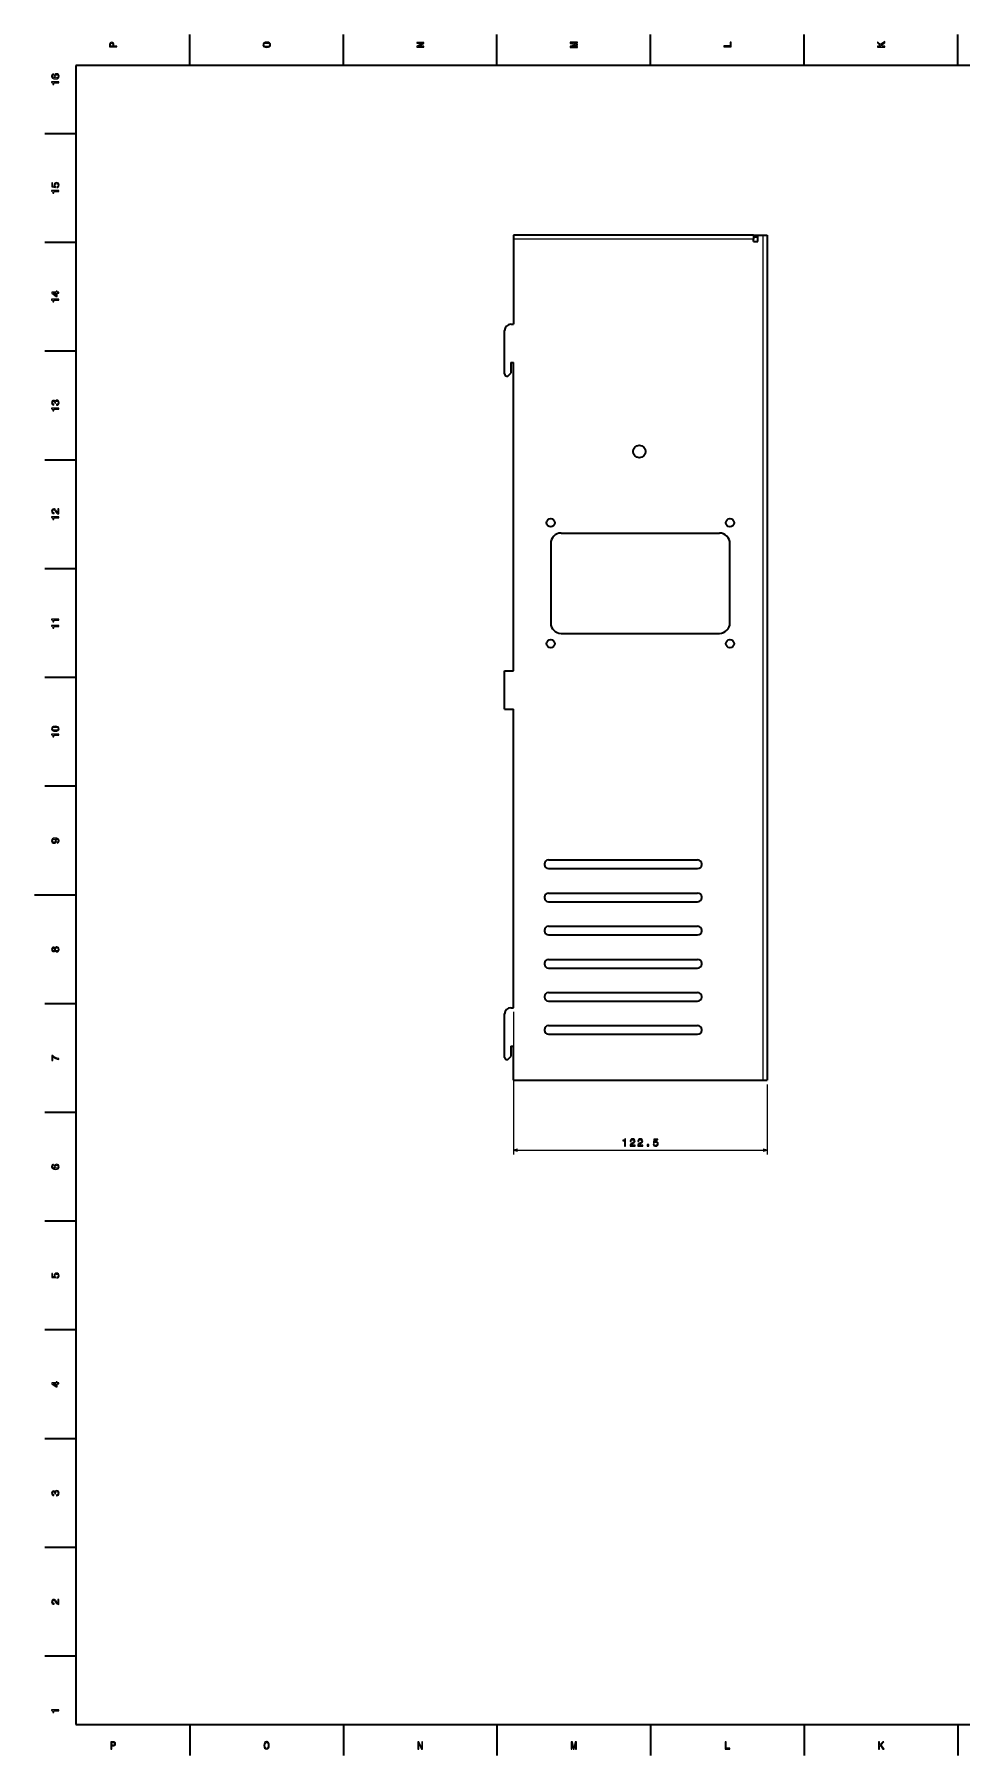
# Model space of a CAD drawing. Extents: x 0 to 1189, y 0 to 841.
# Drawn here: x 0 to 448, y 5 to 836 of the extents above; entities that cross this region are included whole.
import ezdxf

# ---------------------------------------------------------------- set-up
doc = ezdxf.new("R2010")
doc.units = 0

msp = doc.modelspace()

# ---------------------------------------------------------------- linework, layer by layer
at = {"color": 7, "lineweight": 35, "ltscale": 0.375}
for p, q in [((75.099998, 821), (75.099998, 836)), ((149.300003, 821), (149.300003, 836)), ((223.5, 821), (223.5, 836)), ((297.700012, 821), (297.700012, 836)), ((371.899994, 821), (371.899994, 836)), ((446.100006, 821), (446.100006, 836)), ((20, 788), (5, 788)), ((20, 735.5), (5, 735.5)), ((20, 683), (5, 683)), ((20, 630.5), (5, 630.5)), ((20, 578), (5, 578)), ((20, 525.5), (5, 525.5)), ((20, 473), (5, 473)), ((20, 368), (5, 368)), ((20, 315.5), (5, 315.5)), ((20, 263), (5, 263)), ((20, 210.5), (5, 210.5)), ((20, 158), (5, 158)), ((20, 105.5), (5, 105.5)), ((20, 53), (5, 53)), ((75.099998, 20), (75.099998, 5)), ((149.300003, 20), (149.300003, 5)), ((223.5, 20), (223.5, 5)), ((297.700012, 20), (297.700012, 5)), ((371.899994, 20), (371.899994, 5)), ((446.100006, 20), (446.100006, 5))]:
    msp.add_line(p, q, dxfattribs=at)
at = {"color": 7, "lineweight": 35}
for p, q in [((1169, 821), (20, 821)), ((20, 821), (20, 20)), ((347.511932, 739.074829), (231.511932, 739.074829)), ((231.511932, 737.074829), (231.511932, 696.074829)), ((354.011932, 739.074829), (354.011932, 331.074799)), ((227.211929, 672.074829), (227.211929, 693.074829)), ((231.511932, 586.074829), (231.511932, 677.574829)), ((249.461929, 590.224792), (249.461929, 551.824829)), ((254.461929, 595.224792), (331.061951, 595.224792)), ((336.061951, 551.824829), (336.061951, 590.224792)), ((231.511932, 528.687317), (231.511932, 567.574829)), ((254.461929, 546.824829), (331.061951, 546.824829)), ((231.511932, 476.074799), (231.511932, 510.187317)), ((231.511932, 366.074799), (231.511932, 457.574799)), ((248.450104, 437.427673), (320.450134, 437.427673)), ((248.450134, 433.242676), (320.450134, 433.242676)), ((20, 420.5), (0, 420.5)), ((248.450104, 421.427673), (320.450134, 421.427673)), ((248.450134, 417.242676), (320.450134, 417.242676)), ((248.450104, 405.427673), (320.450134, 405.427673)), ((248.450134, 401.242676), (320.450134, 401.242676)), ((248.450104, 389.427673), (320.450134, 389.427673)), ((248.450134, 385.242676), (320.450134, 385.242676)), ((248.450104, 373.427673), (320.450134, 373.427673)), ((248.450134, 369.242676), (320.450134, 369.242676)), ((227.211929, 342.074799), (227.211929, 363.074799)), ((248.450104, 357.427673), (320.450134, 357.427673)), ((248.450134, 353.242676), (320.450134, 353.242676)), ((231.511932, 331.074799), (352.011932, 331.074799)), ((20, 20), (1169, 20))]:
    msp.add_line(p, q, dxfattribs=at)
at = {"color": 7, "lineweight": 35, "ltscale": 0.05}
for p, q in [((231.511932, 739.074829), (231.511932, 737.074829)), ((347.511932, 739.074829), (347.511932, 737.074829)), ((347.511932, 736.074829), (349.511932, 736.074829)), ((352.011932, 739.074829), (354.011932, 739.074829)), ((228.797729, 341.074799), (230.211929, 342.489014)), ((352.011932, 331.074799), (354.011932, 331.074799))]:
    msp.add_line(p, q, dxfattribs=at)
at = {"color": 7, "lineweight": 13}
for p, q in [((347.511932, 737.074829), (231.511932, 737.074829)), ((352.011932, 739.074829), (352.011932, 331.074799)), ((231.511932, 364.074799), (231.511932, 295.256683)), ((354.011932, 329.074799), (354.011932, 295.256683)), ((231.511932, 297.256683), (354.011932, 297.256683))]:
    msp.add_line(p, q, dxfattribs=at)
at = {"color": 7, "lineweight": 35, "ltscale": 0.049999}
for p, q in [((347.511932, 739.074829), (349.511902, 739.074829)), ((349.511902, 738.074829), (347.511932, 738.074829)), ((228.797729, 671.074829), (230.211929, 672.489014))]:
    msp.add_line(p, q, dxfattribs=at)
at = {"color": 7, "lineweight": 35, "ltscale": 0.025}
msp.add_line((347.511932, 736.074829), (347.511932, 737.074829), dxfattribs=at)
at = {"color": 7, "lineweight": 35, "ltscale": 0.0625}
msp.add_line((349.511932, 739.074829), (352.011932, 739.074829), dxfattribs=at)
at = {"color": 7, "lineweight": 35, "ltscale": 0.075}
msp.add_line((349.511932, 736.074829), (349.511932, 739.074829), dxfattribs=at)
at = {"color": 7, "lineweight": 35, "ltscale": 0.0325}
for p, q in [((230.211929, 696.074829), (231.511932, 696.074829)), ((230.211929, 677.574829), (231.511932, 677.574829)), ((230.211929, 366.074799), (231.511932, 366.074799)), ((230.211929, 347.574799), (231.511932, 347.574799))]:
    msp.add_line(p, q, dxfattribs=at)
at = {"color": 7, "lineweight": 35, "ltscale": 0.127145}
for p, q in [((230.211929, 677.574829), (230.211929, 672.489014)), ((230.211929, 347.574799), (230.211929, 342.489014))]:
    msp.add_line(p, q, dxfattribs=at)
at = {"color": 7, "lineweight": 35, "ltscale": 0.014645}
for p, q in [((228.211929, 671.074829), (228.797729, 671.074829)), ((228.211929, 341.074799), (228.797729, 341.074799))]:
    msp.add_line(p, q, dxfattribs=at)
at = {"color": 7, "lineweight": 35, "ltscale": 0.4625}
for p, q in [((231.511932, 567.574829), (231.511932, 586.074829)), ((227.211929, 510.187317), (227.211929, 528.687317)), ((231.511932, 457.574799), (231.511932, 476.074799))]:
    msp.add_line(p, q, dxfattribs=at)
at = {"color": 7, "lineweight": 35, "ltscale": 0.1075}
for p, q in [((227.211929, 528.687317), (231.511932, 528.687317)), ((227.211929, 510.187317), (231.511932, 510.187317))]:
    msp.add_line(p, q, dxfattribs=at)
at = {"color": 7, "lineweight": 35, "ltscale": 0.004625}
for p, q in [((246.450134, 435.427673), (246.450134, 435.242676)), ((322.450134, 435.242676), (322.450134, 435.427673)), ((246.450134, 419.427673), (246.450134, 419.242676)), ((322.450134, 419.242676), (322.450134, 419.427673)), ((246.450134, 403.427673), (246.450134, 403.242676)), ((322.450134, 403.242676), (322.450134, 403.427673)), ((246.450134, 387.427673), (246.450134, 387.242676)), ((322.450134, 387.242676), (322.450134, 387.427673)), ((246.450134, 371.427673), (246.450134, 371.242676)), ((322.450134, 371.242676), (322.450134, 371.427673)), ((246.450134, 355.427673), (246.450134, 355.242676)), ((322.450134, 355.242676), (322.450134, 355.427673))]:
    msp.add_line(p, q, dxfattribs=at)
at = {"color": 7, "lineweight": 35, "ltscale": 0.4125}
msp.add_line((231.511932, 331.074799), (231.511932, 347.574799), dxfattribs=at)
at = {"color": 7, "lineweight": 13}
for points in [[(39.833214, 829.935913), (39.833214, 830.399841), (38.355549, 830.399841), (38.355549, 830.914246), (38.330334, 831.433716), (38.15382, 831.84729), (37.810879, 832.114563), (37.341858, 832.205322), (36.908142, 832.134705), (36.59042, 831.932983), (36.398777, 831.600159), (36.333214, 831.14624), (36.333214, 829.935913)], [(36.761887, 831.020203), (36.792149, 831.322754), (36.88797, 831.544678), (37.064484, 831.675781), (37.341858, 831.721191), (37.634365, 831.670776), (37.810879, 831.534607), (37.901657, 831.302612), (37.926872, 830.984863), (37.926872, 830.399841), (36.761887, 830.399841)], [(112.283211, 829.703918), (113.069954, 829.794678), (113.649925, 830.056946), (114.007996, 830.465454), (114.129036, 831), (114.007996, 831.529541), (113.649925, 831.943115), (113.069954, 832.200317), (112.283211, 832.296143), (111.501511, 832.200317), (111.183784, 832.089355), (110.921539, 831.943115), (110.563469, 831.529541), (110.472694, 831.277405), (110.437393, 831), (110.563469, 830.460388), (110.916496, 830.05188), (111.496468, 829.794678)], [(112.283211, 830.188049), (111.672981, 830.24353), (111.224136, 830.409973), (110.951797, 830.667175), (110.85598, 831), (110.951797, 831.32782), (111.229179, 831.585022), (111.678024, 831.751465), (112.283211, 831.811951), (112.89344, 831.751465), (113.342285, 831.585022), (113.614624, 831.32782), (113.705399, 831), (113.614624, 830.667175), (113.342285, 830.409973), (112.898483, 830.24353)], [(188.2332, 829.850159), (188.2332, 830.268738), (185.363602, 830.268738), (188.2332, 831.610229), (188.2332, 832.149841), (184.7332, 832.149841), (184.7332, 831.726257), (187.602798, 831.726257), (184.7332, 830.399841), (184.7332, 829.850159)], [(262.433228, 829.739197), (262.433228, 830.127502), (259.255981, 830.127502), (262.433228, 830.783142), (262.433228, 831.216858), (259.255981, 831.867432), (262.433228, 831.867432), (262.433228, 832.260803), (258.933228, 832.260803), (258.933228, 831.645569), (262.019684, 831), (258.933228, 830.359497), (258.933228, 829.739197)], [(336.633209, 829.976257), (336.633209, 832.225525), (336.209564, 832.225525), (336.209564, 830.440186), (333.133209, 830.440186), (333.133209, 829.976257)], [(410.833221, 829.90564), (410.833221, 830.369629), (409.587555, 830.369629), (409.143738, 830.783142), (410.833221, 831.958191), (410.833221, 832.523071), (408.805847, 831.110962), (407.333221, 832.482727), (407.333221, 831.867432), (408.952087, 830.369629), (407.333221, 830.369629), (407.333221, 829.90564)], [(9.276297, 816.978394), (8.867795, 816.882568), (8.565202, 816.660706), (8.373559, 816.317749), (8.307997, 815.873962), (8.3433, 815.576355), (8.43912, 815.319153), (8.595461, 815.092224), (8.817363, 814.900574), (9.09474, 814.749268), (9.432636, 814.638367), (9.831052, 814.567749), (10.279899, 814.547546), (10.996037, 814.628235), (11.51549, 814.875366), (11.82817, 815.273804), (11.934077, 815.818481), (11.8433, 816.307678), (11.606268, 816.680847), (11.233069, 816.922913), (10.759006, 817.008667), (10.279899, 816.922913), (9.911743, 816.690918), (9.679755, 816.332886), (9.599063, 815.889038), (9.699927, 815.409973), (9.987391, 815.05188), (9.432636, 815.127563), (9.034222, 815.28894), (8.79719, 815.536011), (8.716498, 815.878967), (8.756845, 816.131165), (8.862752, 816.322754), (9.039265, 816.448853), (9.276297, 816.514404)], [(10.764049, 816.51947), (11.081772, 816.463989), (11.323847, 816.322754), (11.48523, 816.095825), (11.535663, 815.813416), (11.48523, 815.515869), (11.32889, 815.28894), (11.086815, 815.142639), (10.769092, 815.09729), (10.456412, 815.147705), (10.21938, 815.28894), (10.068084, 815.520935), (10.012608, 815.833557), (10.068084, 816.105896), (10.214337, 816.322754), (10.451368, 816.463989)], [(11.833213, 812.641235), (11.833213, 813.100159), (8.307997, 813.100159), (8.307997, 812.757202), (8.615634, 812.666443), (8.822406, 812.484863), (8.943443, 812.20752), (8.983789, 811.824219), (9.341859, 811.824219), (9.341859, 812.641235)], [(11.833213, 760.141235), (11.833213, 760.600159), (8.307997, 760.600159), (8.307997, 760.257202), (8.615634, 760.166443), (8.822406, 759.984863), (8.943443, 759.70752), (8.983789, 759.324219), (9.341859, 759.324219), (9.341859, 760.141235)], [(10.920389, 762.017334), (11.333934, 762.128235), (11.6567, 762.375366), (11.858429, 762.738464), (11.934077, 763.202454), (11.8433, 763.711853), (11.596181, 764.110229), (11.202809, 764.362427), (10.698487, 764.458252), (10.229466, 764.372498), (9.861311, 764.130432), (9.624279, 763.752197), (9.538545, 763.263), (9.599063, 762.884766), (9.76549, 762.592224), (8.822406, 762.733459), (8.822406, 764.266602), (8.408861, 764.266602), (8.408861, 762.395569), (10.26477, 762.118164), (10.26477, 762.521606), (10.027738, 762.814148), (9.942002, 763.187317), (9.997478, 763.510071), (10.158861, 763.757202), (10.405979, 763.913574), (10.723703, 763.969055), (11.041427, 763.913574), (11.288545, 763.752197), (11.444884, 763.505066), (11.50036, 763.187317), (11.465057, 762.920044), (11.349063, 762.713257), (11.167507, 762.561951), (10.920389, 762.486328)], [(11.833213, 707.641235), (11.833213, 708.100159), (8.307997, 708.100159), (8.307997, 707.757202), (8.615634, 707.666443), (8.822406, 707.484863), (8.943443, 707.20752), (8.983789, 706.824219), (9.341859, 706.824219), (9.341859, 707.641235)], [(11.833213, 711.04541), (11.833213, 711.499268), (10.965778, 711.499268), (10.965778, 711.998596), (10.56232, 711.998596), (10.56232, 711.499268), (8.408861, 711.499268), (8.408861, 711.040344), (10.521974, 709.507202), (10.965777, 709.507202), (10.965778, 711.04541)], [(10.56232, 709.930847), (8.993876, 711.04541), (10.56232, 711.04541)], [(10.733789, 656.997131), (10.769092, 656.997131), (11.253242, 657.07782), (11.616354, 657.31488), (11.848343, 657.688049), (11.934077, 658.182312), (11.848343, 658.706787), (11.626441, 659.100159), (11.273415, 659.352295), (10.819525, 659.443115), (10.521974, 659.402771), (10.279899, 659.291809), (10.0933, 659.110229), (9.957132, 658.868164), (9.684798, 659.195984), (9.251081, 659.311951), (8.857709, 659.236328), (8.560158, 659.01947), (8.373559, 658.666443), (8.307997, 658.182312), (8.388688, 657.728394), (8.610591, 657.380432), (8.963616, 657.153442), (9.432636, 657.07782), (9.467939, 657.07782), (9.467939, 657.526672), (9.145173, 657.567017), (8.913184, 657.69812), (8.771974, 657.909973), (8.721541, 658.20752), (8.761888, 658.469727), (8.867795, 658.661377), (9.039265, 658.777405), (9.271254, 658.822754), (9.518372, 658.777405), (9.684798, 658.656372), (9.785663, 658.444519), (9.815922, 658.157043), (9.810879, 657.960388), (10.209293, 657.960388), (10.199207, 658.20752), (10.244596, 658.525208), (10.365634, 658.762268), (10.56232, 658.903442), (10.819524, 658.953918), (11.112032, 658.898438), (11.32889, 658.752197), (11.465057, 658.520203), (11.510447, 658.212524), (11.460014, 657.894836), (11.308718, 657.662842), (11.066643, 657.516602), (10.733789, 657.461121)], [(11.833213, 655.141235), (11.833213, 655.600159), (8.307997, 655.600159), (8.307997, 655.257202), (8.615634, 655.166443), (8.822406, 654.984863), (8.943443, 654.70752), (8.983789, 654.324219), (9.341859, 654.324219), (9.341859, 655.141235)], [(11.833213, 604.537476), (11.833213, 606.943115), (11.399495, 606.943115), (11.399495, 605.041809), (11.162464, 605.147705), (10.965778, 605.329285), (10.607709, 605.889038), (10.456412, 606.186584), (10.239553, 606.51947), (9.987391, 606.75647), (9.689841, 606.892639), (9.351945, 606.943115), (8.928314, 606.857361), (8.595461, 606.6203), (8.383645, 606.257202), (8.307997, 605.788208), (8.393732, 605.304077), (8.630763, 604.935913), (9.009006, 604.698853), (9.508285, 604.618164), (9.57889, 604.618164), (9.57889, 605.077087), (9.538545, 605.077087), (9.195605, 605.122498), (8.943443, 605.258667), (8.782061, 605.475525), (8.726584, 605.763), (8.777017, 606.055481), (8.903098, 606.272339), (9.099784, 606.413574), (9.346902, 606.463989), (9.57889, 606.428711), (9.775576, 606.332886), (9.947046, 606.171509), (10.098343, 605.949585), (10.259726, 605.652039), (10.572406, 605.157776), (10.905259, 604.809814), (11.308718, 604.603027), (11.818084, 604.537476)], [(11.833213, 602.641235), (11.833213, 603.100159), (8.307997, 603.100159), (8.307997, 602.757202), (8.615634, 602.666443), (8.822406, 602.484863), (8.943443, 602.20752), (8.983789, 601.824219), (9.341859, 601.824219), (9.341859, 602.641235)], [(11.833213, 553.177246), (11.833213, 553.636169), (8.307997, 553.636169), (8.307997, 553.293213), (8.615634, 553.202454), (8.822406, 553.020935), (8.943443, 552.74353), (8.983789, 552.360229), (9.341859, 552.360229), (9.341859, 553.177246)], [(11.833213, 550.141235), (11.833213, 550.600159), (8.307997, 550.600159), (8.307997, 550.257202), (8.615634, 550.166443), (8.822406, 549.984863), (8.943443, 549.70752), (8.983789, 549.324219), (9.341859, 549.324219), (9.341859, 550.141235)], [(10.123559, 499.552612), (10.915345, 499.628265), (11.480187, 499.865295), (11.823127, 500.24353), (11.934077, 500.768036), (11.823127, 501.287476), (11.480187, 501.66571), (10.915346, 501.897705), (10.123559, 501.978394), (9.336816, 501.897705), (9.024136, 501.80188), (8.766931, 501.66571), (8.423991, 501.287476), (8.307997, 500.768036), (8.423991, 500.24353), (8.771974, 499.865295), (9.336815, 499.628265)], [(10.123559, 500.036743), (9.513329, 500.077087), (9.074568, 500.203186), (8.817363, 500.430115), (8.726584, 500.768036), (8.817363, 501.100891), (9.074568, 501.32782), (9.513329, 501.453888), (10.123559, 501.494263), (10.738832, 501.453888), (11.177593, 501.32782), (11.434798, 501.100891), (11.520533, 500.768036), (11.434798, 500.430115), (11.177593, 500.203186), (10.738832, 500.077087)], [(11.833213, 497.641235), (11.833213, 498.100159), (8.307997, 498.100159), (8.307997, 497.757202), (8.615634, 497.666443), (8.822406, 497.484894), (8.943443, 497.20752), (8.983789, 496.824219), (9.341859, 496.824219), (9.341859, 497.641235)], [(10.965777, 445.539642), (11.364193, 445.615265), (11.671829, 445.832153), (11.863472, 446.175079), (11.934077, 446.628967), (11.898775, 446.926514), (11.807997, 447.193817), (11.651657, 447.420746), (11.429755, 447.612396), (11.152377, 447.763702), (10.809438, 447.874634), (10.416066, 447.940216), (9.962175, 447.965424), (9.251081, 447.8797), (8.731628, 447.632568), (8.418948, 447.239197), (8.307997, 446.699585), (8.398775, 446.205353), (8.64085, 445.832153), (9.014049, 445.590057), (9.483068, 445.509369), (9.967218, 445.590057), (10.335374, 445.827087), (10.567363, 446.180115), (10.643011, 446.628967), (10.54719, 447.103027), (10.254683, 447.46109), (10.814481, 447.380402), (11.212896, 447.219025), (11.449927, 446.971893), (11.525576, 446.634003), (11.490273, 446.371765), (11.379322, 446.180115), (11.202809, 446.054047), (10.965777, 446.003601)], [(9.478025, 445.998566), (9.165345, 446.049011), (8.918227, 446.190216), (8.761888, 446.412109), (8.706411, 446.699585), (8.761888, 446.997131), (8.918227, 447.22406), (9.160302, 447.365265), (9.472982, 447.420746), (9.790706, 447.365265), (10.027738, 447.22406), (10.173991, 446.992096), (10.224423, 446.684448), (10.173991, 446.407074), (10.027738, 446.190216), (9.795749, 446.049011)], [(9.947045, 393.624634), (10.088256, 393.367432), (10.284942, 393.190918), (10.532061, 393.079987), (10.829611, 393.044678), (11.278458, 393.125366), (11.626441, 393.357361), (11.848343, 393.735596), (11.934077, 394.25), (11.848343, 394.759369), (11.626441, 395.137604), (11.278458, 395.369598), (10.829611, 395.455353), (10.532061, 395.414978), (10.284942, 395.309082), (10.088256, 395.127533), (9.947045, 394.875366), (9.826009, 395.077087), (9.659582, 395.218292), (9.457852, 395.304047), (9.210734, 395.33429), (8.852665, 395.253601), (8.565202, 395.041779), (8.378602, 394.698853), (8.307997, 394.25), (8.378602, 393.796112), (8.565202, 393.453186), (8.852665, 393.236328), (9.210734, 393.160675), (9.457852, 393.185883), (9.659582, 393.271606)], [(9.251081, 393.639771), (9.029179, 393.680115), (8.857709, 393.801147), (8.751801, 393.992798), (8.711455, 394.25), (8.751801, 394.502167), (8.857709, 394.693817), (9.029179, 394.81485), (9.251081, 394.860229), (9.478025, 394.81485), (9.654538, 394.693817), (9.770533, 394.502167), (9.805836, 394.25), (9.76549, 393.992798), (9.654538, 393.801147), (9.478025, 393.680115)], [(10.819524, 393.528839), (10.552233, 393.574219), (10.350504, 393.720459), (10.21938, 393.947418), (10.173991, 394.25), (10.21938, 394.547546), (10.350504, 394.774506), (10.552233, 394.920746), (10.819524, 394.971191), (11.106988, 394.920746), (11.323847, 394.774506), (11.465057, 394.547546), (11.510447, 394.25), (11.465057, 393.947418), (11.323847, 393.720459), (11.106988, 393.574219)], [(11.833213, 341.049011), (11.833213, 341.55835), (11.001081, 341.724792), (10.224423, 342.017303), (9.503242, 342.430847), (8.827449, 342.970459), (8.408861, 342.970459), (8.408861, 340.569885), (8.867795, 340.569885), (8.867795, 342.486328), (9.548631, 341.931549), (10.259726, 341.51297), (11.01621, 341.220459)], [(285.199097, 299.256683), (285.658051, 299.256683), (285.658051, 302.781891), (285.315125, 302.781891), (285.224335, 302.474274), (285.042786, 302.267487), (284.765381, 302.146454), (284.382111, 302.10611), (284.382111, 301.748047), (285.199097, 301.748047)], [(287.795349, 299.256683), (290.200989, 299.256683), (290.200989, 299.690399), (288.299683, 299.690399), (288.405579, 299.927429), (288.587158, 300.124115), (289.146973, 300.482178), (289.444519, 300.633484), (289.777344, 300.850342), (290.014404, 301.102509), (290.150574, 301.400055), (290.200989, 301.737946), (290.115234, 302.161591), (289.878235, 302.494446), (289.515106, 302.706268), (289.046082, 302.781891), (288.561951, 302.696167), (288.193787, 302.459137), (287.956757, 302.080902), (287.876038, 301.581604), (287.876038, 301.511017), (288.334991, 301.511017), (288.334991, 301.551361), (288.380371, 301.894287), (288.516541, 302.146454), (288.733398, 302.307831), (289.020874, 302.363312), (289.313385, 302.312897), (289.530243, 302.186798), (289.671448, 301.990112), (289.721863, 301.743011), (289.686584, 301.511017), (289.590759, 301.314331), (289.429382, 301.142853), (289.207458, 300.991547), (288.909912, 300.83017), (288.41568, 300.517487), (288.067688, 300.184631), (287.860931, 299.781189), (287.795349, 299.27182)], [(291.531372, 299.256683), (293.937012, 299.256683), (293.937012, 299.690399), (292.035706, 299.690399), (292.141602, 299.927429), (292.323181, 300.124115), (292.882996, 300.482178), (293.180542, 300.633484), (293.513367, 300.850342), (293.750427, 301.102509), (293.886597, 301.400055), (293.937012, 301.737946), (293.851257, 302.161591), (293.614258, 302.494446), (293.251129, 302.706268), (292.782104, 302.781891), (292.297974, 302.696167), (291.92981, 302.459137), (291.69278, 302.080902), (291.612061, 301.581604), (291.612061, 301.511017), (292.071014, 301.511017), (292.071014, 301.551361), (292.116394, 301.894287), (292.252563, 302.146454), (292.469421, 302.307831), (292.756897, 302.363312), (293.049408, 302.312897), (293.266266, 302.186798), (293.407471, 301.990112), (293.457886, 301.743011), (293.422607, 301.511017), (293.326782, 301.314331), (293.165405, 301.142853), (292.943481, 300.991547), (292.645935, 300.83017), (292.151703, 300.517487), (291.803711, 300.184631), (291.596954, 299.781189), (291.531372, 299.27182)], [(296.149963, 299.256683), (296.845947, 299.256683), (296.845947, 300.008118), (296.149963, 300.008118)], [(298.983276, 300.169525), (299.094208, 299.755981), (299.341339, 299.433197), (299.704468, 299.231476), (300.168427, 299.155823), (300.677795, 299.246613), (301.076202, 299.493713), (301.328369, 299.887085), (301.424194, 300.391418), (301.33844, 300.860443), (301.096375, 301.228577), (300.71814, 301.465607), (300.228943, 301.551361), (299.850708, 301.490845), (299.558197, 301.324402), (299.699402, 302.267487), (301.232544, 302.267487), (301.232544, 302.68103), (299.361511, 302.68103), (299.084106, 300.825134), (299.487579, 300.825134), (299.78009, 301.062164), (300.15329, 301.147888), (300.476074, 301.092407), (300.723175, 300.93103), (300.879517, 300.683929), (300.934998, 300.366211), (300.879517, 300.048462), (300.71814, 299.801361), (300.471008, 299.64502), (300.15329, 299.589539), (299.885986, 299.624847), (299.67923, 299.740845), (299.527954, 299.922394), (299.452271, 300.169525)], [(9.276297, 290.460388), (8.867795, 290.364563), (8.565202, 290.14267), (8.373559, 289.799713), (8.307997, 289.355927), (8.3433, 289.05835), (8.43912, 288.801147), (8.595461, 288.574219), (8.817363, 288.382568), (9.09474, 288.231262), (9.432636, 288.120331), (9.831052, 288.049713), (10.279899, 288.029541), (10.996037, 288.110229), (11.51549, 288.357361), (11.82817, 288.755768), (11.934077, 289.300446), (11.8433, 289.789642), (11.606268, 290.162842), (11.233068, 290.404907), (10.759006, 290.490631), (10.279899, 290.404907), (9.911743, 290.172913), (9.679755, 289.81485), (9.599063, 289.371033), (9.699927, 288.891937), (9.987391, 288.533875), (9.432636, 288.609528), (9.034222, 288.770905), (8.79719, 289.018005), (8.716498, 289.360962), (8.756845, 289.613129), (8.862752, 289.804749), (9.039265, 289.930847), (9.276297, 289.996399)], [(10.764049, 290.001434), (11.081772, 289.945984), (11.323847, 289.804749), (11.48523, 289.57782), (11.535663, 289.29541), (11.48523, 288.997833), (11.32889, 288.770905), (11.086815, 288.624634), (10.769092, 288.579254), (10.456411, 288.6297), (10.21938, 288.770905), (10.068083, 289.002899), (10.012608, 289.315582), (10.068083, 289.587891), (10.214336, 289.804749), (10.451368, 289.945984)], [(10.920388, 235.499283), (11.333933, 235.610229), (11.6567, 235.857361), (11.858429, 236.220474), (11.934077, 236.684448), (11.8433, 237.193817), (11.596181, 237.592224), (11.202809, 237.844391), (10.698486, 237.940201), (10.229466, 237.854477), (9.861311, 237.612396), (9.624279, 237.234161), (9.538545, 236.744965), (9.599063, 236.366714), (9.76549, 236.074219), (8.822406, 236.215424), (8.822406, 237.748566), (8.408861, 237.748566), (8.408861, 235.877533), (10.26477, 235.600143), (10.26477, 236.003601), (10.027738, 236.296112), (9.942002, 236.669312), (9.997478, 236.992081), (10.158861, 237.239197), (10.405979, 237.395538), (10.723702, 237.451019), (11.041427, 237.395538), (11.288545, 237.234161), (11.444884, 236.987045), (11.50036, 236.669312), (11.465057, 236.402023), (11.349063, 236.195251), (11.167507, 236.043961), (10.920388, 235.968307)], [(11.833213, 184.52739), (11.833213, 184.981277), (10.965777, 184.981277), (10.965777, 185.48056), (10.56232, 185.48056), (10.56232, 184.981277), (8.408861, 184.981277), (8.408861, 184.522339), (10.521974, 182.989197), (10.965777, 182.989197), (10.965777, 184.52739)], [(10.56232, 183.412827), (8.993876, 184.52739), (10.56232, 184.52739)], [(10.733789, 130.479111), (10.769092, 130.479111), (11.253242, 130.559799), (11.616354, 130.796829), (11.848343, 131.170029), (11.934077, 131.664276), (11.848343, 132.188766), (11.626441, 132.582138), (11.273415, 132.834305), (10.819524, 132.925079), (10.521974, 132.884735), (10.279899, 132.773788), (10.093299, 132.592224), (9.957132, 132.350143), (9.684798, 132.677963), (9.251081, 132.793961), (8.857709, 132.718307), (8.560158, 132.50145), (8.373559, 132.148422), (8.307997, 131.664276), (8.388688, 131.210388), (8.610591, 130.862396), (8.963616, 130.635452), (9.432636, 130.559799), (9.467939, 130.559799), (9.467939, 131.008652), (9.145173, 131.048996), (8.913184, 131.180115), (8.771974, 131.391937), (8.721541, 131.689484), (8.761888, 131.951736), (8.867795, 132.143372), (9.039265, 132.259369), (9.271254, 132.304764), (9.518372, 132.259369), (9.684798, 132.138336), (9.785663, 131.926514), (9.815922, 131.639053), (9.810879, 131.442368), (10.209293, 131.442368), (10.199207, 131.689484), (10.244596, 132.007217), (10.365634, 132.244247), (10.56232, 132.385452), (10.819524, 132.435883), (11.112031, 132.380417), (11.32889, 132.234161), (11.465057, 132.002167), (11.510447, 131.694534), (11.460014, 131.376801), (11.308717, 131.144821), (11.066642, 130.998566), (10.733789, 130.943085)], [(11.833213, 78.019447), (11.833213, 80.425072), (11.399495, 80.425072), (11.399495, 78.523773), (11.162463, 78.629684), (10.965777, 78.811241), (10.607709, 79.371033), (10.456411, 79.668587), (10.239552, 80.001442), (9.987391, 80.238472), (9.689841, 80.374641), (9.351945, 80.425072), (8.928314, 80.339333), (8.595461, 80.102303), (8.383645, 79.739189), (8.307997, 79.270172), (8.393732, 78.786018), (8.630763, 78.41787), (9.009006, 78.180832), (9.508285, 78.100143), (9.57889, 78.100143), (9.57889, 78.559074), (9.538545, 78.559074), (9.195605, 78.604462), (8.943443, 78.740631), (8.782061, 78.957489), (8.726584, 79.244957), (8.777017, 79.53746), (8.903098, 79.754318), (9.099784, 79.895531), (9.346902, 79.945961), (9.57889, 79.91066), (9.775576, 79.814842), (9.947045, 79.653458), (10.098343, 79.431557), (10.259726, 79.134003), (10.572406, 78.639771), (10.905259, 78.291786), (11.308717, 78.085014), (11.818083, 78.019447)], [(11.833213, 26.659222), (11.833213, 27.118156), (8.307997, 27.118156), (8.307997, 26.775217), (8.615634, 26.684439), (8.822406, 26.502882), (8.943443, 26.225506), (8.983789, 25.84222), (9.341859, 25.84222), (9.341859, 26.659222)], [(36.935879, 8.166786), (37.399853, 8.166786), (37.399853, 9.644452), (37.914265, 9.644452), (38.433716, 9.669668), (38.84726, 9.846181), (39.114552, 10.18912), (39.20533, 10.65814), (39.134724, 11.091858), (38.932995, 11.409582), (38.600143, 11.601224), (38.146252, 11.666786), (36.935879, 11.666786)], [(38.020172, 11.238111), (38.322765, 11.207852), (38.544666, 11.112031), (38.675793, 10.935518), (38.72118, 10.65814), (38.670746, 10.365633), (38.53458, 10.18912), (38.302593, 10.098343), (37.984867, 10.073126), (37.399853, 10.073126), (37.399853, 11.238111)], [(110.903885, 9.916786), (110.994667, 9.130043), (111.256912, 8.550072), (111.665413, 8.192002), (112.199997, 8.070965), (112.729538, 8.192002), (113.143082, 8.550072), (113.400284, 9.130043), (113.496101, 9.916786), (113.400284, 10.698486), (113.28933, 11.01621), (113.143082, 11.278458), (112.729538, 11.636527), (112.477371, 11.727304), (112.199997, 11.762608), (111.66037, 11.636527), (111.251869, 11.283501), (110.994667, 10.703529)], [(111.388039, 9.916786), (111.443512, 10.527017), (111.60994, 10.975864), (111.867142, 11.248199), (112.199997, 11.34402), (112.527802, 11.248199), (112.785011, 10.970821), (112.951439, 10.521974), (113.011955, 9.916786), (112.951439, 9.306556), (112.785011, 8.857708), (112.527802, 8.585374), (112.199997, 8.494596), (111.867142, 8.585374), (111.60994, 8.857708), (111.443512, 9.301513)], [(185.250137, 8.166786), (185.668732, 8.166786), (185.668732, 11.036383), (187.010223, 8.166786), (187.54985, 8.166786), (187.54985, 11.666786), (187.126221, 11.666786), (187.126221, 8.79719), (185.79985, 11.666786), (185.250137, 11.666786)], [(259.339203, 8.166786), (259.727539, 8.166786), (259.727539, 11.34402), (260.383148, 8.166786), (260.816864, 8.166786), (261.467438, 11.34402), (261.467438, 8.166786), (261.860809, 8.166786), (261.860809, 11.666786), (261.245544, 11.666786), (260.600006, 8.580331), (259.959534, 11.666786), (259.339203, 11.666786)], [(333.776215, 8.166786), (336.025513, 8.166786), (336.025513, 8.590417), (334.240204, 8.590417), (334.240204, 11.666786), (333.776215, 11.666786)], [(407.90564, 8.166786), (408.369598, 8.166786), (408.369598, 9.412463), (408.783142, 9.856268), (409.958221, 8.166786), (410.523071, 8.166786), (409.110962, 10.194164), (410.482727, 11.666786), (409.867432, 11.666786), (408.369598, 10.04791), (408.369598, 11.666786), (407.90564, 11.666786)]]:
    msp.add_lwpolyline(points, close=True, dxfattribs=at)
for points in [[(233.443787, 297.774323), (231.511932, 297.256683), (233.443787, 296.739044)], [(352.080078, 296.739044), (354.011932, 297.256683), (352.080078, 297.774323)]]:
    msp.add_lwpolyline(points, dxfattribs=at)
at = {"color": 7, "lineweight": 35}
for centre, radius in [((292.261932, 634.624756), 3), ((249.461929, 600.224792), 2), ((336.061951, 600.224792), 2), ((249.461929, 541.824829), 2), ((336.061951, 541.824829), 2)]:
    msp.add_circle(centre, radius, dxfattribs=at)
for centre, radius, start, end in [((230.212097, 693.074585), 3.000233, 90.003179, 179.996604), ((228.212067, 672.074951), 1.000026, 180.006962, 269.992805), ((254.461929, 590.224792), 5, 90.000003, 179.999995), ((331.061951, 590.224792), 5, 360, 90.000003), ((254.461929, 551.824829), 5, 180.000005, 269.999997), ((331.061951, 551.824829), 5, 269.999997, 0), ((248.450226, 435.242798), 2.000154, 180.003355, 269.996876), ((248.450241, 435.427551), 2.000154, 90.003766, 179.996877), ((320.450012, 435.427551), 2.000154, 0.00336, 89.996874), ((320.450012, 435.242798), 2.000154, 270.003358, 359.996877), ((248.450226, 419.242798), 2.000154, 180.003355, 269.996876), ((248.450241, 419.427551), 2.000154, 90.003766, 179.996877), ((320.450012, 419.427551), 2.000154, 0.003359, 89.996874), ((320.450012, 419.242798), 2.000154, 270.003358, 359.996877), ((248.450226, 403.242798), 2.000154, 180.003355, 269.996876), ((248.450241, 403.427551), 2.000154, 90.003766, 179.996877), ((320.450012, 403.427551), 2.000154, 0.003359, 89.996874), ((320.450012, 403.242798), 2.000154, 270.003358, 359.996877), ((248.450226, 387.242798), 2.000154, 180.003355, 269.996876), ((248.450241, 387.427551), 2.000154, 90.003766, 179.996877), ((320.450012, 387.427551), 2.000154, 0.003359, 89.996874), ((320.450012, 387.242798), 2.000154, 270.003358, 359.996877), ((230.212097, 363.074615), 3.000233, 90.003179, 179.996604), ((248.450226, 371.242798), 2.000154, 180.003355, 269.996876), ((248.450241, 371.427551), 2.000154, 90.003766, 179.996877), ((320.450012, 371.427551), 2.000154, 0.003359, 89.996874), ((320.450012, 371.242798), 2.000154, 270.003358, 359.996877), ((248.450241, 355.427551), 2.000154, 90.003766, 179.996877), ((320.450012, 355.427551), 2.000154, 0.003359, 89.996874), ((248.450226, 355.242798), 2.000154, 180.003355, 269.996876), ((320.450012, 355.242798), 2.000154, 270.003358, 359.996877), ((228.212067, 342.074921), 1.000026, 180.006962, 269.992805)]:
    msp.add_arc(centre, radius, start, end, dxfattribs=at)

doc.saveas('drawing.dxf')
